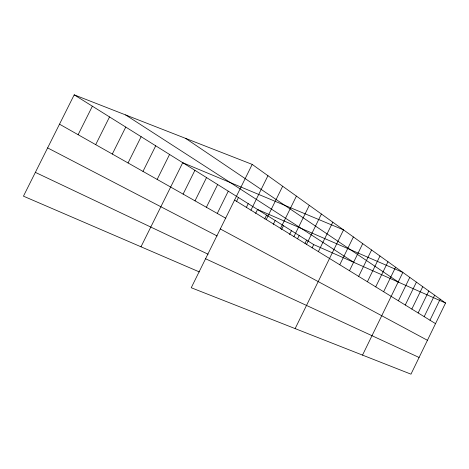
<?xml version="1.0" encoding="UTF-8"?>
<svg xmlns="http://www.w3.org/2000/svg" width="469" height="469" viewBox="0 0 469 469"><rect width="100%" height="100%" fill="white"/><g stroke="black" fill="none" stroke-linecap="round" stroke-linejoin="round"><path stroke-width="0.7" d="M418.143 312.946L428.813 291.026M424.181 316.657L434.622 295.189M429.973 320.216L440.198 299.187M252.193 164.402L445.55 303.021L410.973 374.162L191.246 287.737L252.193 164.402L74.202 94.838L23.45 196.171L199.348 271.932M367.403 281.752L379.984 256.015M375.716 286.864L387.98 261.749M383.63 291.73L395.596 267.213M362.525 355.109L402.859 272.419L257.569 209.491L255.634 213.413M398.38 300.793L409.789 277.384M405.263 305.026L416.413 282.133M411.841 309.071L422.751 286.676M318.363 251.607L332.802 222.189M295.142 328.605L343.543 229.892L182.734 162.696L140.987 246.8M339.767 264.762L353.392 236.951M349.464 270.724L362.725 243.64M358.668 276.382L371.577 249.989M264.657 218.953L266.55 215.107M266.234 219.562L282.66 186.24M273.269 224.393L275.186 220.506M280.532 228.356L296.414 196.101M281.541 229.634L283.481 225.695M289.566 234.559L291.472 230.689M293.934 236.593L309.3 205.346M297.551 238.774L299.163 235.497M304.997 243.347L306.574 240.134M306.521 244.331L321.412 214.022M312.12 247.872L313.726 244.601L74.202 94.838M206.389 207.28L217.651 184.528M217.27 213.436L228.28 191.176M236.558 201.389L238.457 197.543M246.295 207.521L248.212 203.64M250.944 210.165L267.951 175.699M157.156 179.428L169.561 154.465M183.115 194.107L194.911 170.311M195.016 200.843L206.542 177.581M112.314 154.049L125.762 127.076M128.055 162.954L141.134 136.69M142.981 171.402L155.714 145.806M78.118 134.703L92.375 106.199M95.694 144.645L109.535 116.928M313.726 244.601L445.55 303.021M205.563 258.759L419.087 357.472M35.368 172.375L208.101 254.21M47.627 147.899L217.118 235.977M220.289 228.96L427.435 340.289M59.504 124.174L225.853 218.29M234.553 200.087L435.531 323.633M125.581 114.917L353.919 262.411M185.601 138.373L398.603 282.221"/></g></svg>
